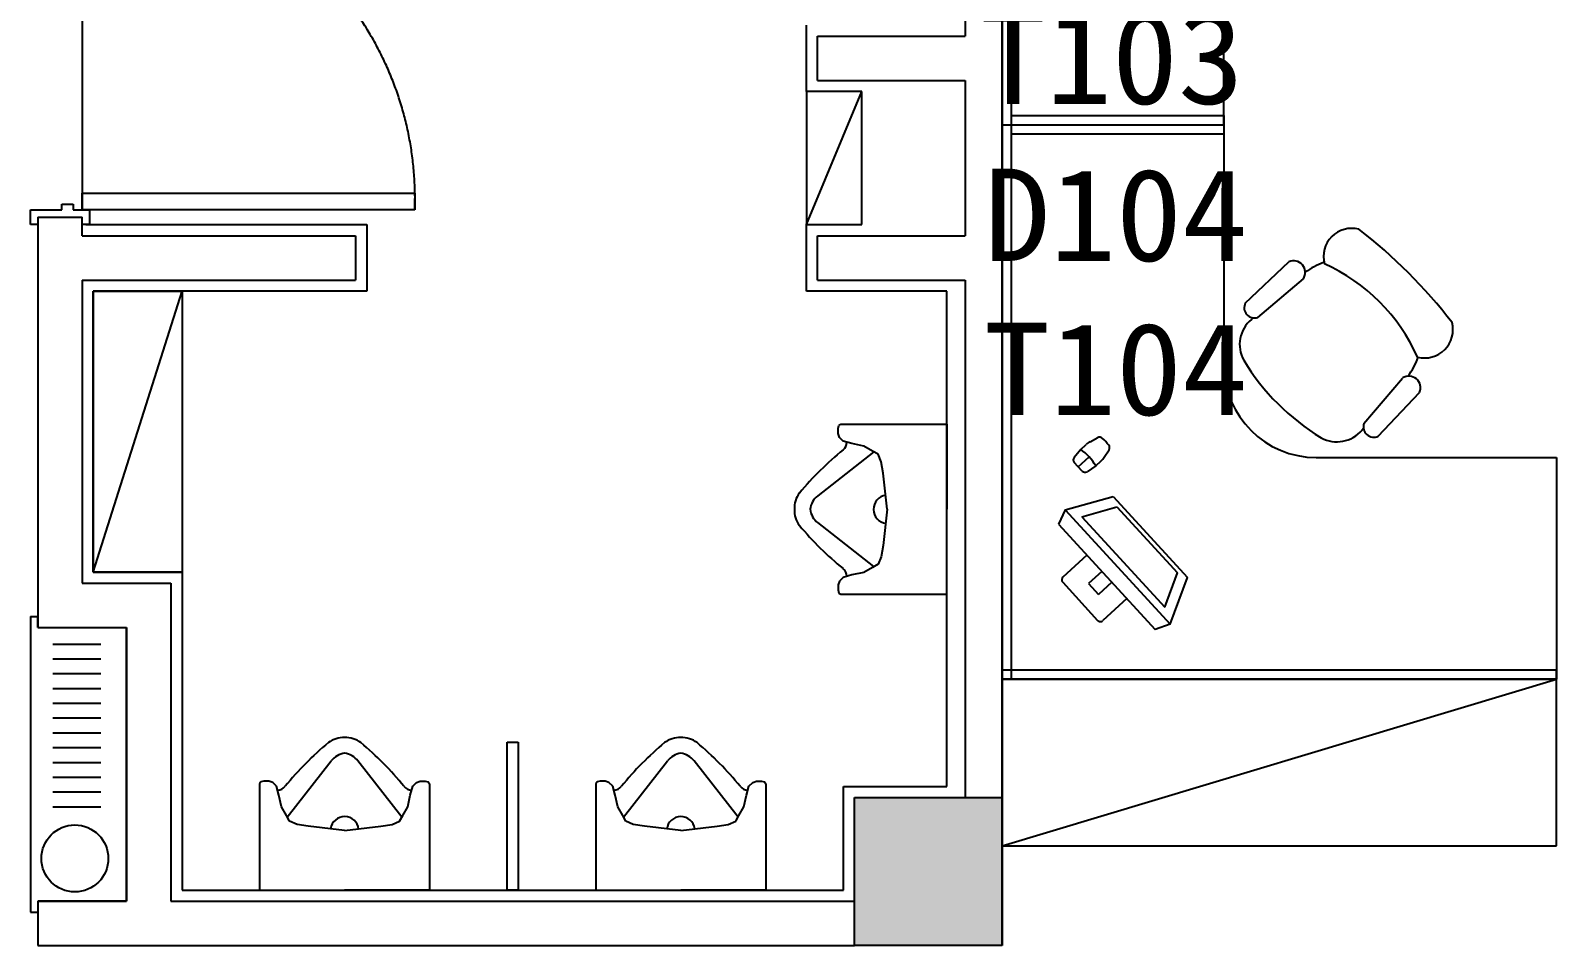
# Model space of a CAD drawing. Header units: millimetres. Extents: x 526420 to 928802, y 401925 to 509768.
# Drawn here: x 678681 to 682811, y 426924 to 429399 of the extents above; entities that cross this region are included whole.
import ezdxf

# ---------------------------------------------------------------- set-up
doc = ezdxf.new("R2010")
doc.units = ezdxf.units.MM
doc.header["$LTSCALE"] = 3000
doc.header["$MEASUREMENT"] = 0
doc.linetypes.add('DASHED2', pattern=[0.375, 0.25, -0.125])
doc.layers.get('0').update_dxf_attribs({"linetype": 'CONTINUOUS'})
for name, color, linetype in [('D-GJG', 7, 'CONTINUOUS'), ('D-WALL', 7, 'CONTINUOUS'), ('P-DOOR', 7, 'CONTINUOUS'), ('P-FURNI-A', 7, 'CONTINUOUS'), ('P-FURNI-I', 7, 'CONTINUOUS')]:
    doc.layers.add(name, color=color, linetype=linetype)
doc.styles.get("Standard").update_dxf_attribs({"font": 'romans.shx', "width": 0.65, "bigfont": 'hzfs1.shx'})

msp = doc.modelspace()

# ---------------------------------------------------------------- linework, layer by layer
at = {"color": 0, "ltscale": 2}
for p, q in [((678681, 427813.9), (678701, 427813.9)), ((678681, 427813.9), (678681, 427013.9)), ((678701, 427783.9), (678701, 427813.9)), ((678701, 427783.9), (678941, 427783.9)), ((678941, 427043.9), (678941, 427783.9)), ((678741, 427739.3), (678871, 427739.3)), ((678741, 427739.3), (678871, 427739.3)), ((678741, 427699.3), (678871, 427699.3)), ((678741, 427699.3), (678871, 427699.3)), ((678741, 427659.3), (678871, 427659.3)), ((678741, 427659.3), (678871, 427659.3)), ((678741, 427619.3), (678871, 427619.3)), ((678741, 427619.3), (678871, 427619.3)), ((678741, 427579.3), (678871, 427579.3)), ((678741, 427579.3), (678871, 427579.3)), ((678741, 427539.3), (678871, 427539.3)), ((678741, 427539.3), (678871, 427539.3)), ((678741, 427499.3), (678871, 427499.3)), ((678741, 427499.3), (678871, 427499.3)), ((678741, 427459.3), (678871, 427459.3)), ((678741, 427459.3), (678871, 427459.3)), ((678741, 427459.3), (678871, 427459.3)), ((678741, 427419.3), (678871, 427419.3)), ((678741, 427419.3), (678871, 427419.3)), ((678741, 427379.3), (678871, 427379.3)), ((678741, 427379.3), (678871, 427379.3)), ((678741, 427379.3), (678871, 427379.3)), ((678741, 427339.3), (678871, 427339.3)), ((678741, 427339.3), (678871, 427339.3)), ((678741, 427299.3), (678871, 427299.3)), ((678701, 427043.9), (678701, 427013.9)), ((678701, 427043.9), (678941, 427043.9)), ((678681, 427013.9), (678701, 427013.9))]:
    msp.add_line(p, q, dxfattribs=at)
msp.add_circle((678801, 427159.3), 90.6, dxfattribs=at)
at = {"layer": 'D-GJG', "color": 0, "ltscale": 2}
for p, q in [((678681, 428873.9), (678681, 428913.9)), ((678681, 428913.9), (678766, 428913.9)), ((678766, 428913.9), (678766, 428928.9)), ((678766, 428928.9), (678796, 428928.9)), ((678796, 428928.9), (678796, 428913.9)), ((678796, 428913.9), (678841, 428913.9)), ((678841, 428913.9), (678841, 428873.9)), ((678701, 428873.9), (678681, 428873.9)), ((678841, 428873.9), (678821, 428873.9))]:
    msp.add_line(p, q, dxfattribs=at)
at = {"layer": 'D-WALL', "color": 0, "ltscale": 0.7}
for p, q in [((681311, 427323.9), (681311, 432903.9)), ((681311, 427323.9), (681311, 432903.9)), ((681311, 426923.9), (681311, 432903.9)), ((681311, 426923.9), (681311, 432903.9)), ((681311, 427323.9), (681311, 432903.9)), ((681311, 426923.9), (681311, 432903.9)), ((681211, 432143.9), (681211, 429383.9)), ((680811, 429383.9), (681211, 429383.9)), ((680811, 429263.9), (680811, 429383.9)), ((680811, 429263.9), (680811, 429383.9)), ((680811, 429383.9), (681191, 429383.9)), ((680811, 429263.9), (680811, 429383.9)), ((680811, 429383.9), (681211, 429383.9)), ((680811, 429263.9), (680811, 429383.9)), ((680811, 429263.9), (681211, 429263.9)), ((680811, 429263.9), (681211, 429263.9)), ((680811, 429263.9), (681191, 429263.9)), ((680811, 429263.9), (681211, 429263.9)), ((681211, 429263.9), (681211, 428843.9)), ((678701, 428893.9), (678701, 427783.9)), ((678701, 428893.9), (678821, 428893.9)), ((678821, 428843.9), (678821, 428893.9)), ((678821, 428873.9), (678821, 428873.9)), ((678821, 428843.9), (679561, 428843.9)), ((679561, 428843.9), (679561, 428723.9)), ((680811, 428843.9), (681211, 428843.9)), ((680811, 428723.9), (680811, 428843.9)), ((680811, 428843.9), (681211, 428843.9)), ((680811, 428723.9), (680811, 428843.9)), ((678821, 428723.9), (678821, 427903.9)), ((678821, 428723.9), (679561, 428723.9)), ((680811, 428723.9), (681211, 428723.9)), ((680811, 428723.9), (681211, 428723.9)), ((681211, 428723.9), (681211, 427323.9)), ((678821, 427903.9), (679061, 427903.9)), ((679061, 427903.9), (679061, 427043.9)), ((678701, 427783.9), (678941, 427783.9)), ((678941, 427783.9), (678941, 427043.9)), ((678701, 427043.9), (678701, 426923.9)), ((678941, 427043.9), (678701, 427043.9)), ((678701, 427043.9), (678701, 426923.9)), ((678941, 427043.9), (678701, 427043.9)), ((678801, 427043.9), (678941, 427043.9)), ((679061, 427043.9), (680911, 427043.9)), ((679061, 427043.9), (680911, 427043.9)), ((679061, 427043.9), (680911, 427043.9)), ((678701, 427013.9), (678701, 426923.9)), ((678701, 426923.9), (680911, 426923.9))]:
    msp.add_line(p, q, dxfattribs=at)
at = {"layer": 'D-WALL', "color": 0, "ltscale": 100}
for p, q in [((680911, 427323.9), (681311, 427323.9)), ((680911, 426923.9), (680911, 427323.9)), ((680911, 427323.9), (681311, 427323.9)), ((680911, 426923.9), (680911, 427323.9)), ((680911, 427323.9), (681311, 427323.9)), ((680911, 426923.9), (680911, 427323.9)), ((681311, 427323.9), (681311, 426923.9)), ((681311, 427323.9), (681311, 426923.9)), ((681311, 427323.9), (681311, 426923.9)), ((681311, 426923.9), (680911, 426923.9)), ((681311, 426923.9), (680911, 426923.9)), ((681311, 426923.9), (680911, 426923.9))]:
    msp.add_line(p, q, dxfattribs=at)
at = {"layer": 'D-WALL', "color": 0}
msp.add_solid([(680911, 427323.9), (681311, 427323.9), (680911, 426923.9), (681311, 426923.9)], dxfattribs=at)
msp.add_solid([(680911, 427323.9), (681311, 427323.9), (680911, 426923.9), (681311, 426923.9)], dxfattribs=at)
msp.add_solid([(680911, 427323.9), (681311, 427323.9), (680911, 426923.9), (681311, 426923.9)], dxfattribs=at)
at = {"layer": 'P-DOOR', "color": 0, "ltscale": 2}
msp.add_line((678821, 429813.9), (678821, 428913.9), dxfattribs=at)
at = {"layer": 'P-DOOR', "color": 0}
for p, q in [((678821, 428958.9), (679721, 428958.9)), ((678821, 428913.9), (678821, 428958.9)), ((679721, 428958.9), (679721, 428913.9)), ((679721, 428913.9), (678821, 428913.9))]:
    msp.add_line(p, q, dxfattribs=at)
at = {"layer": 'P-DOOR', "color": 0, "linetype": 'DASHED2'}
msp.add_arc((678852.6, 428945.5), 869, 357.9173, 92.0827, dxfattribs=at)
at = {"layer": 'P-FURNI-A', "color": 0}
for p, q in [((680781, 429233.9), (680781, 429413.9)), ((680781, 429233.9), (680781, 429413.9)), ((680931, 429233.9), (680781, 429233.9)), ((680931, 429233.9), (680781, 429233.9)), ((680931, 428873.9), (680931, 429233.9)), ((680931, 428873.9), (680931, 429233.9)), ((678831, 428873.9), (679591, 428873.9)), ((678831, 428873.9), (679591, 428873.9)), ((679591, 428873.9), (679591, 428693.9)), ((679591, 428873.9), (679591, 428693.9)), ((680781, 428693.9), (680781, 428873.9)), ((680781, 428873.9), (680931, 428873.9)), ((680781, 428693.9), (680781, 428873.9)), ((680781, 428873.9), (680931, 428873.9)), ((679591, 428693.9), (678851, 428693.9)), ((678851, 428693.9), (678851, 427933.9)), ((679591, 428693.9), (678851, 428693.9)), ((678851, 428693.9), (678851, 427933.9)), ((681161, 428693.9), (680781, 428693.9)), ((681161, 428693.9), (680781, 428693.9)), ((681161, 427353.9), (681161, 428693.9)), ((681161, 427353.9), (681161, 428693.9)), ((678851, 427933.9), (679091, 427933.9)), ((678851, 427933.9), (679091, 427933.9)), ((679091, 427933.9), (679091, 427073.9)), ((679091, 427933.9), (679091, 427073.9)), ((680881, 427073.9), (680881, 427353.9)), ((680881, 427353.9), (681161, 427353.9)), ((680881, 427073.9), (680881, 427353.9)), ((680881, 427353.9), (681161, 427353.9)), ((679091, 427073.9), (680881, 427073.9)), ((679091, 427073.9), (680881, 427073.9))]:
    msp.add_line(p, q, dxfattribs=at)
at = {"layer": 'P-FURNI-I', "color": 0}
for p, q in [((681311, 430643.9), (681311, 427643.9)), ((681311, 430643.9), (681311, 429143.9)), ((681336, 427643.9), (681336, 430643.9)), ((681911, 429143.9), (681911, 429793.9)), ((681336, 429118.9), (681336, 429168.9)), ((681336, 429168.9), (681911, 429168.9)), ((681911, 429168.9), (681911, 429118.9)), ((681311, 427643.9), (681311, 429143.9)), ((681311, 429143.9), (681911, 429143.9)), ((681311, 429143.9), (681911, 429143.9)), ((681911, 429118.9), (681336, 429118.9)), ((681911, 429143.9), (681911, 428493.9)), ((681968.8, 428661.7), (682087, 428773.6)), ((682002.8, 428623), (682126.1, 428727.5)), ((678851, 427933.9), (679091, 428693.9)), ((678851, 427933.9), (678851, 428693.9)), ((678851, 428693.9), (679091, 428693.9)), ((679091, 428693.9), (679091, 427933.9)), ((681985.2, 428617.6), (681989.9, 428621.7)), ((681985.2, 428617.6), (681990, 428621.7)), ((682290, 428335.8), (682394.6, 428459)), ((682328.7, 428301.8), (682440.6, 428419.9)), ((680866.9, 428322.1), (680868.6, 428330.6)), ((680868.6, 428330.6), (680873.7, 428333.9)), ((680873.7, 428333.9), (681161, 428333.9)), ((681161, 428333.9), (681161, 428103.9)), ((682284.6, 428318.1), (682288.8, 428323)), ((680866.9, 428308.6), (680866.9, 428322.1)), ((680870.3, 428298.4), (680866.9, 428308.6)), ((680880.5, 428288.3), (680870.3, 428298.4)), ((680904.1, 428281.5), (680880.5, 428288.3)), ((680936.2, 428274.8), (680904.1, 428281.5)), ((680963.6, 428259.2), (680811.9, 428140.2)), ((680959.9, 428261.2), (680936.2, 428274.8)), ((680975.1, 428252.8), (680959.9, 428261.2)), ((680983.6, 428232.5), (680975.1, 428252.8)), ((682161, 428243.9), (682811, 428243.9)), ((682811, 428243.9), (682811, 427643.9)), ((680988.6, 428202), (680983.6, 428232.5)), ((680999.9, 428103.9), (680988.6, 428202)), ((681481.5, 428102.8), (681611.4, 428138.7)), ((681611.4, 428138.7), (681812.7, 427919.4)), ((680999.9, 428103.9), (680988.6, 428005.9)), ((681161, 427874), (681161, 428103.9)), ((681481.5, 428102.8), (681463.2, 428063.6)), ((681481.5, 428102.8), (681765.7, 427793)), ((681526, 428083.9), (681621.2, 428110.3)), ((681526, 428083.9), (681750.8, 427838.9)), ((681621.2, 428110.3), (681785.2, 427931.6)), ((680963.6, 427948.7), (680811.9, 428067.7)), ((681463.2, 428063.6), (681724.9, 427778.4)), ((680988.6, 428005.9), (680983.6, 427975.4)), ((680975.1, 427955.1), (680959.9, 427946.7)), ((680983.6, 427975.4), (680975.1, 427955.1)), ((679091, 427933.9), (678851, 427933.9)), ((680870.3, 427909.5), (680866.9, 427899.3)), ((680880.5, 427919.6), (680870.3, 427909.5)), ((680904.1, 427926.4), (680880.5, 427919.6)), ((680936.2, 427933.1), (680904.1, 427926.4)), ((680959.9, 427946.7), (680936.2, 427933.1)), ((681750.8, 427838.9), (681785.2, 427931.6)), ((681765.7, 427793), (681812.7, 427919.4)), ((680866.9, 427899.3), (680866.9, 427885.8)), ((680866.9, 427885.8), (680868.6, 427877.3)), ((680868.6, 427877.3), (680873.7, 427874)), ((680873.7, 427874), (681161, 427874)), ((681765.4, 427793.3), (681724.9, 427778.4)), ((682811, 427668.9), (681311, 427668.9)), ((681311, 427668.9), (681311, 427643.9)), ((682811, 427643.9), (682811, 427668.9)), ((681311, 427643.9), (682811, 427643.9)), ((681311, 427643.9), (681336, 427643.9)), ((682811, 427643.9), (681311, 427643.9)), ((681311, 427643.9), (681311, 427643.9)), ((679971, 427073.9), (679971, 427473.9)), ((679971, 427473.9), (680001, 427473.9)), ((680001, 427473.9), (680001, 427073.9)), ((679375.8, 427271.3), (679494.7, 427423)), ((679686.2, 427271.3), (679567.3, 427423)), ((680285.8, 427271.3), (680404.7, 427423)), ((680596.2, 427271.3), (680477.3, 427423)), ((679304.4, 427366.3), (679301, 427361.2)), ((679301, 427361.2), (679301, 427073.9)), ((679312.8, 427368), (679304.4, 427366.3)), ((679326.4, 427368), (679312.8, 427368)), ((679336.5, 427364.6), (679326.4, 427368)), ((679346.7, 427354.5), (679336.5, 427364.6)), ((679353.4, 427330.8), (679346.7, 427354.5)), ((679708.6, 427330.8), (679715.3, 427354.5)), ((679715.3, 427354.5), (679725.5, 427364.6)), ((679725.5, 427364.6), (679735.6, 427368)), ((679735.6, 427368), (679749.2, 427368)), ((679749.2, 427368), (679757.6, 427366.3)), ((679757.6, 427366.3), (679761, 427361.2)), ((679761, 427361.2), (679761, 427073.9)), ((680214.4, 427366.3), (680211, 427361.2)), ((680211, 427361.2), (680211, 427073.9)), ((680222.8, 427368), (680214.4, 427366.3)), ((680236.4, 427368), (680222.8, 427368)), ((680246.5, 427364.6), (680236.4, 427368)), ((680256.7, 427354.5), (680246.5, 427364.6)), ((680263.4, 427330.8), (680256.7, 427354.5)), ((680618.6, 427330.8), (680625.3, 427354.5)), ((680625.3, 427354.5), (680635.5, 427364.6)), ((680635.5, 427364.6), (680645.6, 427368)), ((680645.6, 427368), (680659.2, 427368)), ((680659.2, 427368), (680667.6, 427366.3)), ((680667.6, 427366.3), (680671, 427361.2)), ((680671, 427361.2), (680671, 427073.9)), ((679360.2, 427298.7), (679353.4, 427330.8)), ((679373.7, 427275.1), (679360.2, 427298.7)), ((679688.3, 427275.1), (679701.8, 427298.7)), ((679701.8, 427298.7), (679708.6, 427330.8)), ((680270.2, 427298.7), (680263.4, 427330.8)), ((680283.7, 427275.1), (680270.2, 427298.7)), ((680598.3, 427275.1), (680611.8, 427298.7)), ((680611.8, 427298.7), (680618.6, 427330.8)), ((679382.2, 427259.8), (679373.7, 427275.1)), ((679402.5, 427251.4), (679382.2, 427259.8)), ((679432.9, 427246.3), (679402.5, 427251.4)), ((679629.1, 427246.3), (679659.5, 427251.4)), ((679659.5, 427251.4), (679679.8, 427259.8)), ((679679.8, 427259.8), (679688.3, 427275.1)), ((680292.2, 427259.8), (680283.7, 427275.1)), ((680312.5, 427251.4), (680292.2, 427259.8)), ((680342.9, 427246.3), (680312.5, 427251.4)), ((680539.1, 427246.3), (680569.5, 427251.4)), ((680569.5, 427251.4), (680589.8, 427259.8)), ((680589.8, 427259.8), (680598.3, 427275.1)), ((679531, 427235.1), (679432.9, 427246.3)), ((679531, 427235.1), (679629.1, 427246.3)), ((680441, 427235.1), (680342.9, 427246.3)), ((680441, 427235.1), (680539.1, 427246.3)), ((679301, 427073.9), (679531, 427073.9)), ((679761, 427073.9), (679531, 427073.9)), ((680001, 427073.9), (679971, 427073.9)), ((680211, 427073.9), (680441, 427073.9)), ((680671, 427073.9), (680441, 427073.9))]:
    msp.add_line(p, q, dxfattribs=at)
at = {"layer": 'P-FURNI-I', "color": 0, "ltscale": 100}
for p, q in [((680781, 428873.9), (680931, 429233.9)), ((680931, 429233.9), (680781, 429233.9)), ((680781, 429233.9), (680781, 428873.9)), ((680931, 428873.9), (680931, 429233.9)), ((680781, 428873.9), (680931, 428873.9)), ((681311, 427193.9), (682811, 427643.9)), ((682811, 427643.9), (681311, 427643.9)), ((681311, 427643.9), (681311, 427193.9)), ((682811, 427193.9), (682811, 427643.9)), ((681311, 427193.9), (682811, 427193.9))]:
    msp.add_line(p, q, dxfattribs=at)
at = {"layer": 'P-FURNI-I', "color": 0, "linetype": 'ByBlock'}
for p, q in [((681548.5, 428286.7), (681569.7, 428298)), ((681523.4, 428265.7), (681505.5, 428243.9)), ((681516.7, 428218.9), (681546.2, 428245.9)), ((681523.4, 428265.7), (681538.3, 428279.4)), ((681587, 428244.7), (681600.1, 428264.8)), ((681527.6, 428207), (681505.8, 428230.8)), ((681563.9, 428221.5), (681540.6, 428205.5)), ((681563.9, 428221.5), (681578.9, 428235.2)), ((681539.9, 427980), (681475.2, 427920.6)), ((681580.5, 427935.7), (681544.4, 427902.7)), ((681474.6, 427906.4), (681569.2, 427803.3)), ((681544.4, 427902.7), (681571.5, 427873.2)), ((681607.5, 427906.3), (681571.5, 427873.2)), ((681648.1, 427862.1), (681583.4, 427802.7))]:
    msp.add_line(p, q, dxfattribs=at)
at = {"layer": 'P-FURNI-I', "color": 0}
for centre, radius, start, end in [((682256.8, 428787.4), 76.4, 75.3927, 194.6073), ((681432.1, 427765), 1383.5, 37.5907, 52.4093), ((682099.3, 428744.4), 31.7, 327.8663, 112.8436), ((682237.3, 428603.3), 177.1, 108.618, 126.9048), ((681976.7, 428309.6), 502.6, 24.209, 65.791), ((681993.8, 428649.3), 27.9, 153.7162, 288.9569), ((682042.1, 428549.7), 88.6, 130, 208.8913), ((682454.4, 428589.7), 76.4, 255.3927, 14.6073), ((682161, 428493.9), 250, 180, 270), ((682498, 428830.9), 624.1, 211.275, 238.725), ((682268.6, 428572), 177.1, 322.3347, 341.2122), ((682411.4, 428432.2), 31.7, 337.1564, 122.1337), ((682316.4, 428326.7), 27.9, 161.0431, 296.2838), ((680862.6, 428286.4), 28.1, 309.3853, 357.9391), ((682216.8, 428375), 88.6, 241.1087, 320), ((681427.9, 427591.3), 867.7, 129.1132, 140.1018), ((680819.2, 428105.8), 70.9, 143.5437, 181.4737), ((680844, 428097.6), 53.4, 126.9844, 173.3786), ((681000.5, 428103.9), 38, 97.4138, 263.9777), ((680819.2, 428102.1), 70.9, 178.5263, 216.4563), ((680844, 428110.3), 53.4, 186.6214, 233.0156), ((681427.9, 428616.6), 867.7, 219.8982, 230.8868), ((680862.6, 427921.5), 28.1, 2.0609, 50.6147), ((680043.6, 426807.1), 867.7, 129.8982, 140.8868), ((679529.2, 427415.7), 70.9, 88.5263, 126.4563), ((679532.8, 427415.7), 70.9, 53.5437, 91.4737), ((679018.4, 426807.1), 867.7, 39.1132, 50.1018), ((680953.6, 426807.1), 867.7, 129.8982, 140.8868), ((680439.2, 427415.7), 70.9, 88.5263, 126.4563), ((680442.8, 427415.7), 70.9, 53.5437, 91.4737), ((679928.4, 426807.1), 867.7, 39.1132, 50.1018), ((679537.4, 427390.9), 53.4, 96.6214, 143.0156), ((679524.6, 427390.9), 53.4, 36.9844, 83.3786), ((680447.4, 427390.9), 53.4, 96.6214, 143.0156), ((680434.6, 427390.9), 53.4, 36.9844, 83.3786), ((679348.6, 427372.3), 28.1, 272.0609, 320.6147), ((679713.4, 427372.3), 28.1, 219.3853, 267.9391), ((680258.6, 427372.3), 28.1, 272.0609, 320.6147), ((680623.4, 427372.3), 28.1, 219.3853, 267.9391), ((679531, 427234.5), 38, 6.0223, 172.5862), ((680441, 427234.5), 38, 7.4138, 173.9777)]:
    msp.add_arc(centre, radius, start, end, dxfattribs=at)
at = {"layer": 'P-FURNI-I', "color": 0, "linetype": 'ByBlock'}
for centre, radius, start, end in [((681572.1, 428242.6), 50, 118.1862, 132.5296), ((681574.4, 428289.2), 10, 42.5296, 118.1862), ((681526.2, 428227.6), 88, 34.1588, 50.9005), ((681513.2, 428237.5), 10, 140.6327, 222.5296), ((681448.1, 428155.9), 133.1, 29.5065, 55.5528), ((681545.1, 428272.1), 50, 312.5296, 326.8731), ((681591.7, 428270.3), 10, 326.8731, 42.5296), ((681535, 428213.8), 10, 222.5296, 304.4266), ((681482, 427913.2), 10, 132.5296, 222.5296), ((681576.6, 427810), 10, 222.5296, 312.5296)]:
    msp.add_arc(centre, radius, start, end, dxfattribs=at)

# ---------------------------------------------------------------- texts
at = {"layer": 'P-FURNI-I', "color": 6, "ltscale": 0.7, "char_height": 250, "width": 339.372, "attachment_point": 1}
for s, insert in [('{\\fKaiTi_GB2312|b0|i0|c134|p49;\\W1.05;\\C3;D103\\PT103}', (681250.7, 429867)), ('{\\fKaiTi_GB2312|b0|i0|c134|p49;\\W1.05;\\C3;D104\\PT104}', (681261.7, 429025.5))]:
    msp.add_mtext(s, dxfattribs=dict(at, insert=insert))

doc.saveas('drawing.dxf')
